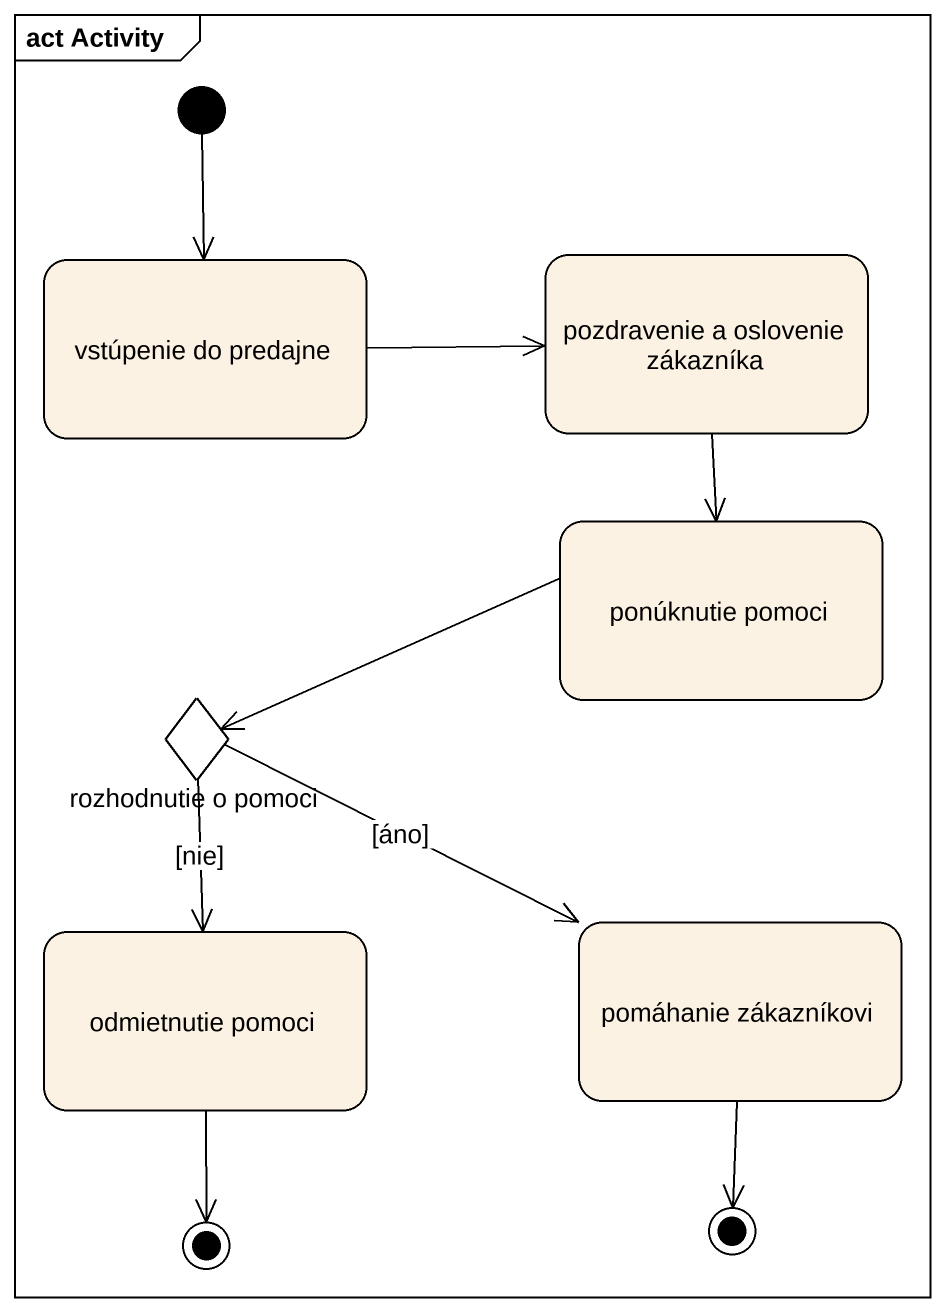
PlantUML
@startuml
mainframe act Activity
hide empty description
state "vstúpenie do predajne" as vstúpenie_do_predajne
state "pozdravenie a oslovenie zákazníka" as pozdravenie_a_oslovenie
state "ponúknutie pomoci" as ponúknutie_pomoci
state "rozhodnutie o pomoci" as rozhodnutie_o_pomoci <<choice>>
state "odmietnutie pomoci" as odmietnutie_pomoci
state "pomáhanie zákazníkovi" as pomáhanie_zákazníkovi
state final1 <<end>>
state final2 <<end>>
[*] --> vstúpenie_do_predajne
vstúpenie_do_predajne -right-> pozdravenie_a_oslovenie
pozdravenie_a_oslovenie --> ponúknutie_pomoci
ponúknutie_pomoci -left-> rozhodnutie_o_pomoci
rozhodnutie_o_pomoci --> odmietnutie_pomoci : [nie]
rozhodnutie_o_pomoci -right-> pomáhanie_zákazníkovi : [áno]
odmietnutie_pomoci --> final1
pomáhanie_zákazníkovi --> final2
@enduml
